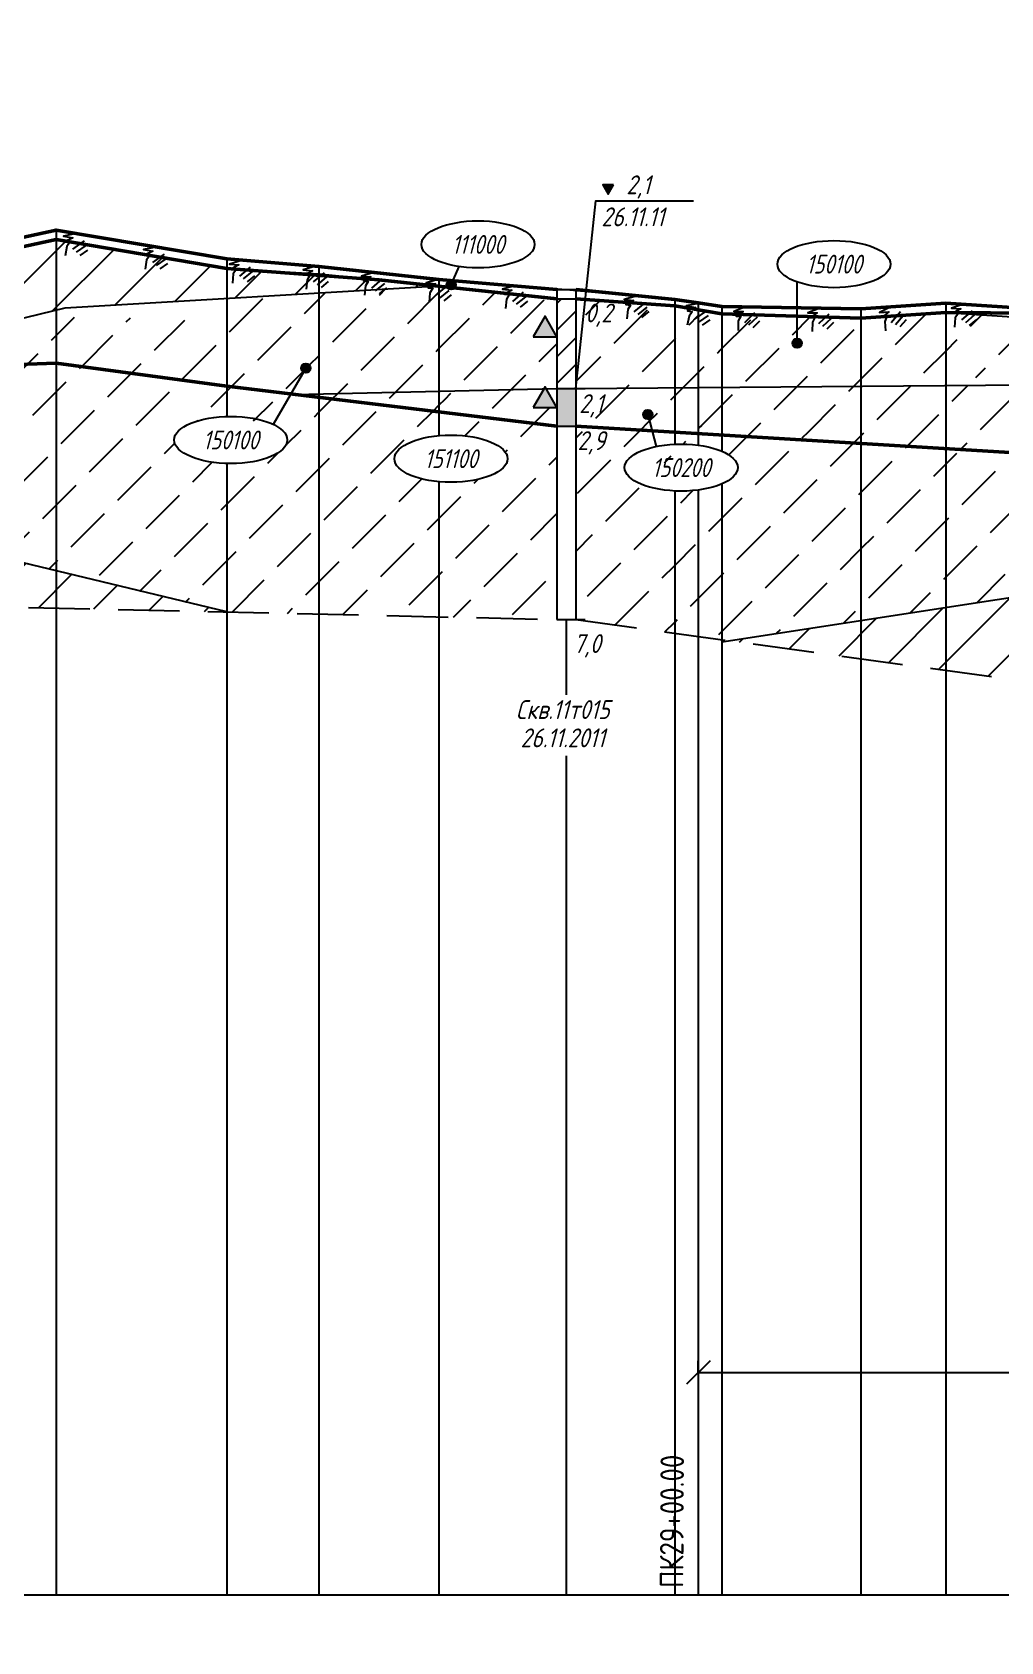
# Model space of a CAD drawing. Extents: x 0 to 1701, y -42 to 613.
# Drawn here: x 493.4 to 596.2, y 322 to 492.7 of the extents above; entities that cross this region are included whole.
import ezdxf
from ezdxf import colors
from ezdxf.entities.mleader import LeaderData, LeaderLine
from ezdxf.enums import TextEntityAlignment as Align
from ezdxf.math import Vec2, Vec3

# ---------------------------------------------------------------- set-up
doc = ezdxf.new("R2010")
doc.units = 0
doc.linetypes.add('ИИ27003', pattern=[9.5, 6.5, -3])
for name, color, linetype, lineweight in [('ИИ_ГЕОЛОГИЯ_025', 7, 'Continuous', 25), ('ИИ_ГЕОЛОГИЯ_050', 7, 'Continuous', 50), ('ИИ_ПРОФИЛЬ_025', 7, 'Continuous', 25)]:
    doc.layers.add(name, color=color, linetype=linetype, lineweight=lineweight)
doc.layers.add('Профиль', color=7, linetype='Continuous')
doc.layers.add('ТХ-Л', color=140, linetype='Continuous')
doc.styles.add('VNIPISIMPLEXCUR', font='simplex.shx', dxfattribs={"width": 0.8, "oblique": 15})
doc.linetypes.add('ИИ27001', pattern='A,2.5,[1,3dservice.shx,S=1.85,R=180.00002,X=0,Y=0],2.5,-1', length=6)
doc.linetypes.add('ИИ27002', pattern='A,2,-0.6,[1,3dservice.shx,S=0.6,R=30.000013,X=0.9,Y=0],-0.6,[1,3dservice.shx,S=0.6,R=-30.000013,X=0.3,Y=0],-0.6,[1,3dservice.shx,S=0.6,R=209.999975,X=-0.3,Y=0],-0.6,[1,3dservice.shx,S=0.6,R=150.000007,X=-0.9,Y=0],-0.6,2', length=7)
doc.dimstyles.new('ИИ-1000-м-dm$0', dxfattribs={"dimtxt": 2.5, "dimasz": 2.5, "dimexe": 1.25, "dimexo": 0, "dimgap": 1, "dimtad": 1, "dimtoh": 1, "dimzin": 1, "dimdsep": 46, "dimtxsty": 'VNIPISIMPLEXCUR', "dimblk": 'OBLIQUE', "dimcen": 2.5, "dimaunit": 1, "dimazin": 0, "dimtfac": 1, "dimtmove": 1, "dimatfit": 2, "dimfxl": 1, "dimarcsym": 0})
pattern_1 = [(45, (-26.376, -40.787), (-3, 3), [])]
pattern_2 = [(45, (-23.376, -40.787), (-3, 3), [5, -2])]

# ---------------------------------------------------------------- blocks, each defined once
blk = doc.blocks.new('ИИ25020')
at = {"color": 0, "linetype": 'Continuous', "lineweight": 25}
blk.add_ellipse((0, 0), major_axis=(-6, 0), ratio=0.416667, dxfattribs=at)
at = {"color": 0, "linetype": 'Continuous', "style": 'VNIPISIMPLEXCUR', "oblique": 15, "width": 0.75}
blk.add_attdef('INDEX', text='', height=2, dxfattribs=at).set_placement((0, 0), align=Align.MIDDLE_CENTER)
blk = doc.blocks.new('ИИ25023')
at = {"linetype": 'Continuous', "lineweight": 25}
blk.add_hatch(color=0, dxfattribs=at).paths.add_polyline_path([(1.9, 1.7), (0.75, 1.7), (1.33, 0.7)])
at = {"color": 0, "linetype": 'Continuous', "lineweight": 25, "flags": 128}
blk.add_lwpolyline([(1.9, 1.7), (0.75, 1.7), (1.33, 0.7)], close=True, dxfattribs=at)
at = {"color": 0, "linetype": 'Continuous', "style": 'VNIPISIMPLEXCUR', "oblique": 15, "width": 0.8}
for tag, p in [('UGV', (2.55, 0.7)), ('DATE', (1.33, -2.7))]:
    blk.add_attdef(tag, p, '', height=2, dxfattribs=at)
blk = doc.blocks.new('ИИ16001')
at = {"linetype": 'Continuous', "lineweight": 25}
h = blk.add_hatch(color=0, dxfattribs=at)
edge = h.paths.add_edge_path()
edge.add_arc((0, 0), 0.5, 0, 360)
at = {"color": 0, "linetype": 'Continuous', "lineweight": 25}
blk.add_circle((0, 0), 0.5, dxfattribs=at)
blk = doc.blocks.new('ИИ25010')
at = {"color": 0, "linetype": 'Continuous', "lineweight": 25}
for points in [[(0, 0), (3, 0), (0.5, -1), (2.5, -1), (1, -2), (2, -2), (1.5, -3), (1.5, -5)], [(4.94, -1.23), (2.82, -3.35)], [(5.47, -2.12), (3.7, -3.88)], [(6, -3), (4.59, -4.41)]]:
    blk.add_lwpolyline(points, dxfattribs=at)
blk = doc.blocks.new('ИИ25004')
at = {"linetype": 'Continuous', "lineweight": 25}
blk.add_hatch(color=0, dxfattribs=at).paths.add_polyline_path([(-2.5, 0), (0, 0), (-1.25, 2.17)])
at = {"color": 0, "linetype": 'Continuous', "lineweight": 25}
blk.add_lwpolyline([(-2.5, 0), (0, 0), (-1.25, 2.17)], close=True, dxfattribs=at)
blk = doc.blocks.new('_Oblique')
at = {"color": 0, "linetype": 'ByBlock', "lineweight": -2}
blk.add_line((-0.5, -0.5), (0.5, 0.5), dxfattribs=at)
blk = doc.blocks.new('*D36')
at = {"layer": 'Defpoints', "color": 0, "transparency": 16777216}
for p in [(564.06, 350.54), (764.06, 350.54), (764.06, 326.98)]:
    blk.add_point(p, dxfattribs=at)
at = {"layer": 'ИИ_ГЕОЛОГИЯ_025', "color": 0, "lineweight": -2, "transparency": 16777216}
for p, q in [((564.06, 350.54), (564.06, 351.79)), ((764.06, 326.98), (764.06, 351.79)), ((564.06, 350.54), (764.06, 350.54))]:
    blk.add_line(p, q, dxfattribs=at)
at = {"layer": 'ИИ_ГЕОЛОГИЯ_025', "color": 0, "lineweight": -2, "transparency": 16777216, "xscale": 2.5, "yscale": 2.5, "zscale": 2.5, "rotation": 180}
blk.add_blockref('_Oblique', (564.06, 350.54), dxfattribs=at)
at = {"layer": 'ИИ_ГЕОЛОГИЯ_025', "color": 0, "lineweight": -2, "transparency": 16777216, "xscale": 2.5, "yscale": 2.5, "zscale": 2.5}
blk.add_blockref('_Oblique', (764.06, 350.54), dxfattribs=at)
at = {"layer": 'ИИ_ГЕОЛОГИЯ_025', "color": 0, "transparency": 16777216, "insert": (664.06, 353.21), "char_height": 2.5, "attachment_point": 5, "style": 'VNIPISIMPLEXCUR'}
blk.add_mtext('Технологический проезд L=400.00', dxfattribs=at)

msp = doc.modelspace()

# ---------------------------------------------------------------- hatches: boundary and pattern name
at = {"layer": 'ИИ_ГЕОЛОГИЯ_025'}
h = msp.add_hatch(dxfattribs=at)
h.set_pattern_fill('ИИ_СУГЛИНОК', color=256, pattern_type=2)
h.set_pattern_definition(pattern_1)
h.paths.add_polyline_path([(470.315, 462.725), (464.065, 462.725), (464.065, 457.665), (470.315, 457.781)])
h.paths.add_polyline_path([(485.815, 468.525), (471.41, 469.176), (471.408, 469.171), (470.908, 469.195), (470.914, 469.198), (470.315, 469.225), (470.315, 462.725), (480.489, 462.725), (485.815, 462.656)])
h.paths.add_polyline_path([(485.815, 462.656), (480.489, 462.725), (470.315, 462.725), (470.315, 457.781), (472.772, 457.587), (485.815, 460.777)])
h.paths.add_polyline_path([(495.955, 470.725), (488.933, 469.202), (488.929, 469.184), (488.44, 469.077), (488.463, 469.1), (485.815, 468.525), (485.815, 462.656), (493.119, 462.561), (495.955, 463.253)])
h.paths.add_polyline_path([(493.119, 462.561), (485.815, 462.656), (485.815, 460.777), (487.429, 461.172)])
h.paths.add_polyline_path([(536.253, 465.808), (530.19, 466.462), (514.065, 467.675), (505.897, 469.051), (505.888, 469.038), (505.395, 469.124), (505.414, 469.132), (501.353, 469.816), (501.162, 468.403, -0.3753073), (501.595, 467.908, -1), (500.595, 467.908, -0.4542204), (501.162, 468.403), (501.353, 469.816), (497.423, 470.478), (497.405, 470.453), (496.913, 470.539), (496.953, 470.557), (495.955, 470.725), (495.955, 463.253), (496.904, 463.485)])
h = msp.add_hatch(dxfattribs=at)
h.set_pattern_fill('ИИ_СУПЕСЬ', color=256, pattern_type=2)
h.set_pattern_definition(pattern_2)
h.paths.add_polyline_path([(514.065, 461.92), (506.448, 462.388), (495.955, 462.524), (495.955, 458.479), (505.341, 458.434), (514.065, 457.331)])
h.paths.add_polyline_path([(514.065, 457.331), (505.341, 458.434), (495.955, 458.479), (495.955, 457.632), (514.065, 455.175)])
h.paths.add_polyline_path([(523.815, 461.32), (514.065, 461.92), (514.065, 457.331), (519.464, 456.648), (521.948, 456.243), (522.18, 456.643, -0.2676506), (521.93, 457.075, -1), (522.93, 457.075, -0.5777218), (522.18, 456.643), (521.948, 456.243), (523.815, 455.939)])
h.paths.add_polyline_path([(523.815, 465.074), (514.065, 464.498), (514.065, 461.92), (523.815, 461.32)])
h.paths.add_polyline_path([(536.565, 465.774), (536.253, 465.808), (523.815, 465.074), (523.815, 461.32), (536.565, 460.537)])
h.paths.add_polyline_path([(536.565, 460.537), (523.815, 461.32), (523.815, 455.939), (532.315, 454.554), (536.565, 454.648)])
h.paths.add_polyline_path([(521.948, 456.243), (519.464, 456.648), (514.065, 457.331), (514.065, 455.175), (520.853, 454.351)])
h.paths.add_polyline_path([(523.815, 455.939), (523.815, 454.365), (532.315, 454.554)])
h = msp.add_hatch(dxfattribs=at)
h.set_pattern_fill('ИИ_СУПЕСЬ', color=256, pattern_type=2)
h.set_pattern_definition(pattern_2)
h.paths.add_polyline_path([(547.815, 462.59), (549.065, 460.425), (549.065, 464.425), (538.227, 465.595, -0.5190565), (537.414, 465.683), (537.27, 465.698), (536.565, 465.11), (536.565, 460.537), (549.065, 459.768), (549.065, 460.425), (546.565, 460.425)])
h.paths.add_polyline_path([(549.065, 459.768), (536.565, 460.537), (536.565, 454.648), (547.702, 454.895), (547.815, 455.09), (547.925, 454.9), (549.065, 454.925)])
h.paths.add_polyline_path([(547.702, 454.895), (536.565, 454.648), (536.565, 453.887), (549.065, 452.175), (549.065, 452.925), (546.565, 452.925)])
h.paths.add_polyline_path([(536.565, 453.887), (535.569, 454.024), (532.315, 454.554), (523.815, 454.365), (523.815, 453.991), (536.565, 452.443)])
edge = h.paths.add_edge_path()
edge.add_line((523.815, 453.991), (520.853, 454.351))
edge.add_line((520.853, 454.351), (518.981, 451.116))
edge.add_ellipse((514.473, 449.466), major_axis=(-6, 0), ratio=0.4166667, start_angle=86.09967, end_angle=221.29605, ccw=False)
edge.add_line((514.065, 446.972), (514.065, 431.221))
edge.add_line((514.065, 431.221), (523.815, 430.999))
edge.add_line((523.815, 430.999), (523.815, 453.991))
h = msp.add_hatch(dxfattribs=at)
h.set_pattern_fill('ИИ_СУПЕСЬ', color=256, pattern_type=2)
h.set_pattern_definition(pattern_2)
h.paths.add_polyline_path([(561.565, 459.089), (551.566, 459.625), (551.065, 454.925), (561.565, 455.011)])
h.paths.add_polyline_path([(561.565, 463.701), (552.071, 464.356), (551.566, 459.625), (561.565, 459.089)])
h.paths.add_polyline_path([(561.565, 455.011), (551.065, 454.925), (551.065, 451.808), (558.932, 451.344), (558.839, 451.696, -0.4920708), (558.212, 452.18, -1), (559.212, 452.18, -0.3404189), (558.839, 451.696), (558.932, 451.344), (561.565, 451.189)])
edge = h.paths.add_edge_path()
edge.add_line((559.172, 450.437), (551.065, 450.925))
edge.add_line((551.065, 450.925), (551.065, 430.425))
edge.add_line((551.065, 430.425), (561.565, 428.981))
edge.add_line((561.565, 428.981), (561.565, 444.055))
edge.add_ellipse((562.254, 446.539), major_axis=(-6, 0), ratio=0.4166667, start_angle=296.157, end_angle=443.39976, ccw=False)
edge.add_line((559.609, 448.783), (559.172, 450.437))
h.paths.add_polyline_path([(551.214, 461.127), (555.757, 460.808), (556.714, 464.38), (552.171, 464.699)], flags=9)
h.paths.add_polyline_path([(550.579, 451.504), (554.436, 451.185), (555.393, 454.756), (551.536, 455.075)], flags=9)
h.paths.add_polyline_path([(550.398, 447.579), (554.865, 447.26), (555.822, 450.831), (551.355, 451.15)], flags=9)
h = msp.add_hatch(dxfattribs=at)
h.set_pattern_fill('ИИ_КОНСИСТЕНЦИЯ_04', color=256, pattern_type=2)
h.set_pattern_definition([(45, (-26.376, -40.787), (-1.4142136, 1.4142136), [])])
h.paths.add_polyline_path([(551.065, 464.425), (549.065, 464.425), (549.065, 454.925), (551.065, 454.925)])
h = msp.add_hatch(dxfattribs=at)
h.set_pattern_fill('ИИ_СУПЕСЬ', color=256, pattern_type=2)
h.set_pattern_definition(pattern_2)
h.paths.add_polyline_path([(564.065, 463.282), (561.565, 463.701), (561.565, 459.089), (564.065, 458.955)])
h.paths.add_polyline_path([(564.065, 458.955), (561.565, 459.089), (561.565, 455.011), (564.065, 455.032)])
h.paths.add_polyline_path([(566.565, 462.863), (564.904, 463.141), (564.065, 462.566), (564.065, 458.955), (566.565, 458.822)])
h.paths.add_polyline_path([(566.565, 458.822), (564.065, 458.955), (564.065, 455.032), (566.565, 455.053)])
h.paths.add_polyline_path([(564.065, 455.032), (561.565, 455.011), (561.565, 451.189), (564.065, 451.042)])
h.paths.add_polyline_path([(566.565, 455.053), (564.065, 455.032), (564.065, 451.042), (564.864, 450.994), (566.565, 450.894)])
h.paths.add_polyline_path([(561.565, 451.189), (558.932, 451.344), (559.172, 450.437), (561.565, 450.293)])
h.paths.add_polyline_path([(558.932, 451.344), (551.065, 451.808), (551.065, 450.925), (559.172, 450.437)])
h.paths.add_polyline_path([(566.565, 450.894), (564.864, 450.994), (564.065, 451.042), (564.065, 450.142), (566.565, 449.992)])
h = msp.add_hatch(dxfattribs=at)
h.set_pattern_fill('ИИ_СУПЕСЬ', color=256, pattern_type=2)
h.set_pattern_definition(pattern_2)
h.paths.add_polyline_path([(581.315, 455.174), (566.565, 455.053), (566.565, 450.894), (575.541, 450.362), (581.315, 449.527)])
h.paths.add_polyline_path([(581.315, 457.161), (571.097, 458.579), (566.565, 458.822), (566.565, 455.053), (581.315, 455.174)])
h.paths.add_polyline_path([(566.565, 462.863), (564.904, 463.141), (564.065, 462.566), (564.065, 458.955), (566.565, 458.822)])
h.paths.add_polyline_path([(574.545, 460.243), (574.545, 462.599), (566.565, 462.863), (566.565, 458.822), (571.097, 458.579), (581.315, 457.161), (581.315, 462.375), (574.545, 462.599), (574.545, 460.243, -0.4142136), (575.045, 459.743, -1), (574.045, 459.743, -0.4142136)])
h.paths.add_polyline_path([(590.315, 462.975), (584.075, 462.559), (584.072, 462.552), (583.573, 462.512), (583.592, 462.527), (581.315, 462.375), (581.315, 457.161), (588.111, 456.218), (590.315, 456.174)])
h.paths.add_polyline_path([(590.315, 456.174), (588.111, 456.218), (581.315, 457.161), (581.315, 455.174), (590.315, 455.248)])
h = msp.add_hatch(dxfattribs=at)
h.set_pattern_fill('ИИ_СУПЕСЬ', color=256, pattern_type=2)
h.set_pattern_definition(pattern_2)
h.paths.add_polyline_path([(599.565, 462.375), (590.315, 462.975), (590.315, 456.174), (599.565, 455.987)])
h.paths.add_polyline_path([(599.565, 455.324), (590.315, 455.248), (590.315, 448.562), (599.565, 448.005)])
h.paths.add_polyline_path([(614.065, 447.562), (606.462, 447.589), (599.565, 448.005), (599.565, 446.987), (602.399, 446.606), (614.065, 446.677)])
h.paths.add_polyline_path([(599.565, 446.987), (590.315, 448.227), (590.315, 431.714), (599.565, 433.133)])
h.paths.add_polyline_path([(614.065, 446.677), (602.399, 446.606), (599.565, 446.987), (599.565, 433.133), (614.065, 435.359)])
h.paths.add_polyline_path([(622.33, 447.533), (620.171, 447.54), (615.272, 446.684), (614.065, 446.677), (614.065, 435.359), (622.33, 436.627)])
h.paths.add_polyline_path([(629.065, 448.737), (623.392, 447.529), (622.33, 447.533), (622.33, 436.627), (624.969, 437.032), (629.065, 437.687)])
h.paths.add_polyline_path([(646.315, 450.943), (638.244, 450.692), (629.065, 448.737), (629.065, 437.687), (646.315, 440.444)])
h = msp.add_hatch(dxfattribs=at)
h.set_pattern_fill('ИИ_СУПЕСЬ', color=256, pattern_type=2)
h.set_pattern_definition(pattern_2)
h.paths.add_polyline_path([(485.815, 457.252), (475.757, 456.929), (470.315, 455.844), (470.315, 441.746), (485.815, 438.017)])
h.paths.add_polyline_path([(485.815, 460.777), (472.772, 457.587), (470.683, 456.709), (473.018, 456.603), (477.829, 457.717), (485.815, 458.211)])
h.paths.add_polyline_path([(495.955, 462.524), (493.119, 462.561), (487.429, 461.172), (485.815, 460.777), (485.815, 458.211), (490.563, 458.505), (495.955, 458.479)])
h.paths.add_polyline_path([(495.955, 458.479), (490.563, 458.505), (485.815, 458.211), (485.815, 457.252), (495.955, 457.632)])
h.paths.add_polyline_path([(495.955, 457.632), (485.815, 457.252), (485.815, 438.017), (495.955, 435.578)])
edge = h.paths.add_edge_path()
edge.add_ellipse((514.473, 449.466), major_axis=(-6, 0), ratio=0.4166667, start_angle=273.90033, end_angle=446.09967, ccw=False)
edge.add_line((514.065, 451.961), (514.065, 455.175))
edge.add_line((514.065, 455.175), (495.955, 457.632))
edge.add_line((495.955, 457.632), (495.955, 435.578))
edge.add_line((495.955, 435.578), (514.065, 431.221))
edge.add_line((514.065, 431.221), (514.065, 446.972))
h = msp.add_hatch(dxfattribs=at)
h.set_pattern_fill('ИИ_СУПЕСЬ', color=256, pattern_type=2)
h.set_pattern_definition(pattern_2)
edge = h.paths.add_edge_path()
edge.add_line((520.853, 454.351), (514.065, 455.175))
edge.add_line((514.065, 455.175), (514.065, 451.961))
edge.add_ellipse((514.473, 449.466), major_axis=(-6, 0), ratio=0.4166667, start_angle=221.29605, end_angle=273.90033, ccw=False)
edge.add_line((518.981, 451.116), (520.853, 454.351))
h = msp.add_hatch(color=256, dxfattribs=at)
h.dxf.hatch_style = 1
h.paths.add_polyline_path([(551.065, 454.925), (549.065, 454.925), (549.065, 450.925), (551.065, 450.925)])
h = msp.add_hatch(dxfattribs=at)
h.set_pattern_fill('ИИ_СУПЕСЬ', color=256, pattern_type=2)
h.set_pattern_definition(pattern_2)
h.paths.add_polyline_path([(590.315, 455.248), (581.315, 455.174), (581.315, 449.527), (586.331, 448.802), (590.315, 448.562)])
h.paths.add_polyline_path([(590.315, 448.227), (590.112, 448.255), (586.331, 448.802), (581.315, 449.104), (581.315, 430.333), (590.315, 431.714)])
h = msp.add_hatch(dxfattribs=at)
h.set_pattern_fill('ИИ_СУПЕСЬ', color=256, pattern_type=2)
h.set_pattern_definition(pattern_2)
edge = h.paths.add_edge_path()
edge.add_ellipse((537.832, 447.482), major_axis=(-6, 0), ratio=0.4166667, start_angle=282.19899, end_angle=437.80101, ccw=False)
edge.add_line((536.565, 449.925), (536.565, 452.443))
edge.add_line((536.565, 452.443), (523.815, 453.991))
edge.add_line((523.815, 453.991), (523.815, 430.999))
edge.add_line((523.815, 430.999), (536.565, 430.71))
edge.add_line((536.565, 430.71), (536.565, 445.038))
edge = h.paths.add_edge_path()
edge.add_line((549.065, 450.925), (536.565, 452.443))
edge.add_line((536.565, 452.443), (536.565, 449.925))
edge.add_ellipse((537.832, 447.482), major_axis=(-6, 0), ratio=0.4166667, start_angle=77.80101, end_angle=282.19899, ccw=False)
edge.add_line((536.565, 445.038), (536.565, 430.71))
edge.add_line((536.565, 430.71), (549.065, 430.425))
edge.add_line((549.065, 430.425), (549.065, 450.925))
h = msp.add_hatch(dxfattribs=at)
h.set_pattern_fill('ИИ_СУПЕСЬ', color=256, pattern_type=2)
h.set_pattern_definition(pattern_2)
h.paths.add_polyline_path([(536.565, 453.887), (536.565, 452.443), (549.065, 450.925), (549.065, 452.175)])
h = msp.add_hatch(dxfattribs=at)
h.set_pattern_fill('ИИ_СУПЕСЬ', color=256, pattern_type=2)
h.set_pattern_definition(pattern_2)
edge = h.paths.add_edge_path(flags=16)
edge.add_ellipse((562.254, 446.539), major_axis=(-6, 0), ratio=0.4166667, start_angle=83.39976, end_angle=107.56126, ccw=False)
edge.add_line((561.565, 444.055), (561.565, 428.981))
edge.add_line((561.565, 428.981), (564.065, 428.637))
edge.add_line((564.065, 428.637), (564.065, 444.155))
h.paths.add_polyline_path([(581.315, 449.104), (551.065, 450.925), (551.065, 430.425), (567.336, 428.187), (581.315, 430.333)])
edge = h.paths.add_edge_path(flags=16)
edge.add_ellipse((562.254, 446.539), major_axis=(-6, 0), ratio=0.4166667, start_angle=0, end_angle=360)
h.paths.add_polyline_path([(557.692, 445.173), (566.549, 444.905), (567.353, 447.905), (558.496, 448.173)], flags=8)
h.paths.add_polyline_path([(550.398, 447.579), (554.865, 447.26), (555.822, 450.831), (551.355, 451.15)], flags=9)
h = msp.add_hatch(dxfattribs=at)
h.set_pattern_fill('ИИ_СУПЕСЬ', color=256, pattern_type=2)
h.set_pattern_definition(pattern_2)
h.paths.add_polyline_path([(558.932, 451.344), (551.065, 451.808), (551.065, 450.925), (559.172, 450.437)])
h = msp.add_hatch(dxfattribs=at)
h.set_pattern_fill('ИИ_СУПЕСЬ', color=256, pattern_type=2)
h.set_pattern_definition(pattern_2)
h.paths.add_polyline_path([(564.065, 451.042), (561.565, 451.189), (561.565, 450.293), (564.065, 450.142)])
h.paths.add_polyline_path([(566.565, 450.894), (564.864, 450.994), (564.065, 451.042), (564.065, 450.142), (566.565, 449.992)])
h = msp.add_hatch(dxfattribs=at)
h.set_pattern_fill('ИИ_СУПЕСЬ', color=256, pattern_type=2)
h.set_pattern_definition(pattern_2)
h.paths.add_polyline_path([(575.541, 450.362), (566.565, 450.894), (566.565, 449.992), (581.315, 449.104), (581.315, 449.527)])
h = msp.add_hatch(dxfattribs=at)
h.set_pattern_fill('ИИ_СУПЕСЬ', color=256, pattern_type=2)
h.set_pattern_definition(pattern_2)
edge = h.paths.add_edge_path()
edge.add_ellipse((562.254, 446.539), major_axis=(-6, 0), ratio=0.4166667, start_angle=83.39976, end_angle=107.56126, ccw=False)
edge.add_line((561.565, 444.055), (561.565, 428.981))
edge.add_line((561.565, 428.981), (564.065, 428.637))
edge.add_line((564.065, 428.637), (564.065, 444.155))
h = msp.add_hatch(dxfattribs=at)
h.set_pattern_fill('ИИ_СУГЛИНОК', color=256, pattern_type=2)
h.set_pattern_definition(pattern_1)
h.paths.add_polyline_path([(581.315, 430.333), (567.336, 428.187), (581.315, 426.265)])
h.paths.add_polyline_path([(590.315, 431.714), (581.315, 430.333), (581.315, 426.265), (590.315, 425.027)])
h.paths.add_polyline_path([(599.565, 433.133), (590.315, 431.714), (590.315, 425.027), (599.565, 423.755)])
h.paths.add_polyline_path([(614.065, 435.359), (599.565, 433.133), (599.565, 423.755), (614.065, 421.76)])
h.paths.add_polyline_path([(622.33, 436.627), (614.065, 435.359), (614.065, 421.76), (622.33, 420.623)])
h.paths.add_polyline_path([(629.065, 437.687), (624.969, 437.032), (622.33, 436.627), (622.33, 420.623), (629.065, 419.697)])
h.paths.add_polyline_path([(646.315, 429.619), (640.188, 429.619), (640.188, 433.546), (646.315, 433.546), (646.315, 440.444), (629.065, 437.687), (629.065, 419.697), (646.315, 417.325)])
h = msp.add_hatch(dxfattribs=at)
h.set_pattern_fill('ИИ_СУГЛИНОК', color=256, pattern_type=2)
h.set_pattern_definition(pattern_1)
h.paths.add_polyline_path([(495.955, 435.578), (485.815, 438.017), (485.815, 431.864), (495.955, 431.633)])
h.paths.add_polyline_path([(495.955, 435.578), (495.955, 431.633), (514.065, 431.221)])

# ---------------------------------------------------------------- linework, layer by layer
at = {"layer": 'ИИ_ГЕОЛОГИЯ_025', "flags": 128}
for points in [[(551.065, 454.925), (553.191, 474.839), (563.569, 474.839)], [(388.565, 468.075), (397.065, 466.925), (410.065, 468.325), (414.065, 468.075), (420.815, 467.575), (427.565, 468.225), (439.065, 467.425), (442.065, 467.775), (449.065, 468.525), (464.065, 468.775), (470.315, 469.225), (485.815, 468.525), (495.955, 470.725), (514.065, 467.675), (523.815, 467.098), (536.565, 465.826), (549.065, 464.425)], [(537.852, 465.925), (538.696, 467.857)], [(574.545, 459.743), (574.545, 466.227)], [(472.772, 457.587), (487.429, 461.172), (496.904, 463.485), (536.565, 465.826)], [(549.065, 465.425), (552.065, 465.425)], [(549.065, 464.425), (552.065, 464.425)], [(551.065, 464.425), (561.565, 463.702), (564.065, 463.285), (566.565, 462.863), (581.315, 462.375), (590.315, 462.975), (599.565, 462.375), (614.065, 462.825), (622.33, 462.225), (629.065, 462.675), (646.315, 461.625), (664.065, 460.075), (681.565, 459.175), (691.315, 458.325), (701.315, 457.975), (705.565, 458.175)], [(522.43, 457.075), (518.981, 451.116)], [(549.065, 454.925), (552.065, 454.925)], [(549.065, 450.925), (552.065, 450.925)], [(558.712, 452.18), (559.609, 448.783)], [(514.065, 431.221), (464.065, 443.25), (442.065, 448.431)], [(566.565, 428.069), (624.969, 437.032), (656.482, 442.069), (705.565, 443.675)], [(549.065, 430.425), (552.065, 430.425)]]:
    msp.add_lwpolyline(points, dxfattribs=at)
at = {"layer": 'ИИ_ГЕОЛОГИЯ_025', "linetype": 'Continuous', "flags": 128}
for points in [[(549.065, 465.425), (549.065, 430.425)], [(551.065, 465.425), (551.065, 430.425)]]:
    msp.add_lwpolyline(points, dxfattribs=at)
at = {"layer": 'ИИ_ГЕОЛОГИЯ_025', "linetype": 'ИИ27002', "flags": 128}
for points in [[(521.209, 454.308), (521.209, 454.308), (549.065, 454.925)], [(551.065, 454.925), (664.065, 455.853)]]:
    msp.add_lwpolyline(points, dxfattribs=at)
at = {"layer": 'ИИ_ГЕОЛОГИЯ_025', "linetype": 'ИИ27003', "flags": 128}
for points in [[(388.565, 434.075), (549.065, 430.425)], [(551.065, 430.425), (705.565, 409.175)]]:
    msp.add_lwpolyline(points, dxfattribs=at)
at = {"layer": 'ИИ_ГЕОЛОГИЯ_050', "linetype": 'ИИ27001', "flags": 128}
for points in [[(388.565, 469.075), (397.065, 467.925), (410.065, 469.325), (414.065, 469.075), (420.815, 468.575), (427.565, 469.225), (439.065, 468.425), (442.065, 468.775), (449.065, 469.525), (464.065, 469.775), (470.315, 470.225), (485.815, 469.525), (495.955, 471.725), (514.065, 468.675), (523.815, 467.875), (536.565, 466.475), (549.065, 465.425)], [(549.065, 464.425), (530.19, 466.462), (514.065, 467.675), (495.955, 470.725), (485.815, 468.525), (470.315, 469.225)], [(551.065, 465.425), (561.565, 464.375), (564.065, 464.025), (566.565, 463.625), (581.315, 463.375), (590.315, 463.975), (599.565, 463.375), (614.065, 463.825), (622.33, 463.225), (629.065, 463.675), (646.315, 462.625), (664.065, 461.075), (681.565, 460.175), (691.315, 459.325), (701.315, 458.975), (705.565, 459.137)], [(705.296, 458.163), (701.315, 457.975), (691.315, 458.325), (681.565, 459.175), (664.065, 460.075), (646.315, 461.625), (629.065, 462.675), (622.33, 462.225), (614.065, 462.825), (590.315, 462.975), (581.315, 462.375), (566.565, 462.863), (561.565, 463.701), (551.065, 464.425)], [(388.565, 443.575), (400.907, 444.262), (414.065, 447.835), (442.065, 448.431), (469.315, 455.645), (475.757, 456.929), (485.815, 457.252), (495.955, 457.632), (514.065, 455.175), (549.065, 450.925)], [(551.065, 450.925), (606.462, 447.589), (623.392, 447.529), (638.244, 450.692), (659.65, 451.36), (681.565, 450.033), (691.315, 449.405), (705.565, 449.175)]]:
    msp.add_lwpolyline(points, dxfattribs=at)
at = {"layer": 'ИИ_ПРОФИЛЬ_025', "flags": 128}
for points in [[(485.815, 469.525), (495.955, 471.725), (514.065, 468.675), (523.815, 467.875), (536.565, 466.475), (550.065, 465.425), (561.565, 464.375), (564.065, 464.025), (566.565, 463.625), (581.315, 463.375), (590.315, 463.975), (599.565, 463.375)], [(495.955, 471.725), (495.955, 326.975)], [(514.065, 468.675), (514.065, 451.961)], [(523.815, 467.875), (523.815, 326.975)], [(536.565, 466.475), (536.565, 449.925)], [(561.565, 464.375), (561.565, 449.022)], [(564.065, 464.025), (564.065, 448.922)], [(566.565, 463.625), (566.565, 448.278)], [(581.315, 463.375), (581.315, 326.975)], [(590.315, 463.975), (590.315, 326.975)], [(514.065, 446.972), (514.065, 326.975)], [(536.565, 445.038), (536.565, 326.975)], [(561.565, 444.055), (561.565, 326.975)], [(564.065, 444.155), (564.065, 326.975)], [(566.565, 444.799), (566.565, 326.975)], [(550.065, 430.425), (550.065, 422.443)], [(550.065, 415.945), (550.065, 326.975)], [(114.065, 326.975), (1064.065, 326.975)]]:
    msp.add_lwpolyline(points, dxfattribs=at)
at = {"layer": 'Профиль'}
msp.add_lwpolyline([(485.815, 469.525), (495.955, 471.725), (514.065, 468.675), (523.815, 467.875), (536.565, 466.475), (550.065, 465.425), (561.565, 464.375), (564.065, 464.025), (566.565, 463.625), (581.315, 463.375), (590.315, 463.975), (599.565, 463.375)], dxfattribs=at)

# ---------------------------------------------------------------- block references
at = {"layer": 'ИИ_ГЕОЛОГИЯ_025'}
ref = msp.add_blockref('ИИ25023', (553.191, 474.839), dxfattribs=at)
ref.add_attrib('UGV', '2,1', (556.44, 475.539), dxfattribs={"layer": '0', "color": 0, "linetype": 'Continuous', "height": 2, "style": 'VNIPISIMPLEXCUR', "oblique": 15, "width": 0.8})
ref.add_attrib('DATE', '26.11.11', (553.788, 472.139), dxfattribs={"layer": '0', "color": 0, "linetype": 'Continuous', "height": 2, "style": 'VNIPISIMPLEXCUR', "oblique": 15, "width": 0.8})
for p, xscale, yscale, zscale, rotation in [((496.591, 471.61), 0.4999999999999999, 0.4999999999999999, 0.4999999999999999, 350.128553), ((505.074, 470.195), 0.4999999999999999, 0.4999999999999999, 0.4999999999999999, 350.128553), ((514.136, 468.65), 0.5, 0.5, 0.5, 354.82740816), ((521.964, 468.03), 0.5, 0.5, 0.5, 354.82740816), ((528.142, 467.382), 0.5, 0.5, 0.5, 354.82740816), ((534.996, 466.643), 0.5, 0.5, 0.5, 354.82740816), ((543.097, 465.968), 0.5, 0.5, 0.5, 354.82740816), ((555.99, 464.874), 0.4999999999999999, 0.4999999999999999, 0.4999999999999999, 354.46186611), ((562.625, 464.224), 0.5, 0.5, 0.5, 349.4322271), ((567.588, 463.611), 0.5, 0.5, 0.5, 358.92258198), ((575.443, 463.473), 0.5, 0.5, 0.5, 358.92258198), ((582.996, 463.469), 0.4999999999999999, 0.4999999999999999, 0.4999999999999999, 4.54354085), ((590.7, 463.976), 0.5, 0.5, 0.5, 355.5132699)]:
    msp.add_blockref('ИИ25010', p, dxfattribs=dict(at, xscale=xscale, yscale=yscale, zscale=zscale, rotation=rotation))
for p, values in [((540.704, 470.213), {'INDEX': '111000'}), ((578.458, 468.122), {'INDEX': '150100'}), ((514.473, 449.466), {'INDEX': '150100'}), ((537.832, 447.482), {'INDEX': '151100'}), ((562.254, 446.539), {'INDEX': '150200'})]:
    msp.add_blockref('ИИ25020', p, dxfattribs=at).add_auto_attribs(values)
for name, p in [('ИИ16001', (537.852, 465.925)), ('ИИ25004', (549.065, 460.425)), ('ИИ16001', (574.545, 459.743)), ('ИИ16001', (522.43, 457.075)), ('ИИ25004', (549.065, 452.925)), ('ИИ16001', (558.712, 452.18))]:
    msp.add_blockref(name, p, dxfattribs=at)

# ---------------------------------------------------------------- texts
at = {"layer": 'ИИ_ГЕОЛОГИЯ_025', "style": 'VNIPISIMPLEXCUR', "oblique": 15, "width": 0.8}
for s, p in [('0,2', (552.071, 462.944)), ('2,1', (551.436, 453.321)), ('2,9', (551.255, 449.395)), ('7,0', (550.834, 427.864))]:
    msp.add_text(s, height=2, dxfattribs=at).set_placement(p, align=Align.MIDDLE_LEFT)
for s, p in [('Скв.11т015', (549.689, 421.869)), ('26.11.2011', (549.689, 418.869))]:
    msp.add_text(s, height=2, dxfattribs=at).set_placement(p, align=Align.TOP_CENTER)
at = {"layer": 'ТХ-Л', "style": 'VNIPISIMPLEXCUR', "width": 0.8}
msp.add_text('ПК29+00.00', height=2.5, rotation=89.672, dxfattribs=at).set_placement((562.477, 327.679))

# ---------------------------------------------------------------- dimensions: what is measured, and where the dimension line sits
at = {"layer": 'ИИ_ГЕОЛОГИЯ_025'}
dim = msp.add_linear_dim(base=(764.065, 350.543), p1=(564.065, 350.543), p2=(764.065, 326.975), text='Технологический проезд L=400.00', dimstyle='ИИ-1000-м-dm$0', override={"dimscale": 1, "dimlfac": 1, "dimzin": 0, "dimtxsty": 'VNIPISIMPLEXCUR', "dimtolj": 0}, dxfattribs=at)
dim.commit()
dim.dimension.update_dxf_attribs({"geometry": '*D36', "text_midpoint": (664.065, 353.209)})

# ---------------------------------------------------------------- leaders
at = {"layer": 'ТХ-Л', "ltscale": 100}
ml = msp.add_multileader_mtext('Standard', dxfattribs=at)
ml.set_content('1\\P', color=256, style='VNIPISIMPLEXCUR')
ml.set_leader_properties()
ml.build(insert=Vec2(0, 0))
ml.multileader.update_dxf_attribs({"leader_type": 0, "has_dogleg": 0, "text_left_attachment_type": 0, "text_right_attachment_type": 0, "dogleg_length": 0.36})
ctx = ml.context
ctx.base_point, ctx.char_height = Vec3(1565.024, 588.436), 3.5
ctx.left_attachment, ctx.right_attachment = 0, 0
notes = []
notes.append((ctx, [(0, (0, 0, 0), (0, 0), (1, 0), 1, [])]))
ctx.mtext.insert, ctx.mtext.flow_direction = Vec3(1567.024, 588.436), 5
for ctx, leaders in notes:
    for number, flags, end, landing, length, lines in leaders:
        leader = LeaderData()
        leader.index, (leader.has_last_leader_line, leader.has_dogleg_vector, leader.attachment_direction) = number, flags
        leader.last_leader_point, leader.dogleg_vector, leader.dogleg_length = Vec3(end), Vec3(landing), length
        for number, points, colour, breaks in lines:
            line = LeaderLine()
            line.index, line.vertices, line.color, line.breaks = number, Vec3.list(points), colors.encode_raw_color(colour), breaks
            leader.lines.append(line)
        ctx.leaders.append(leader)

doc.saveas('drawing.dxf')
